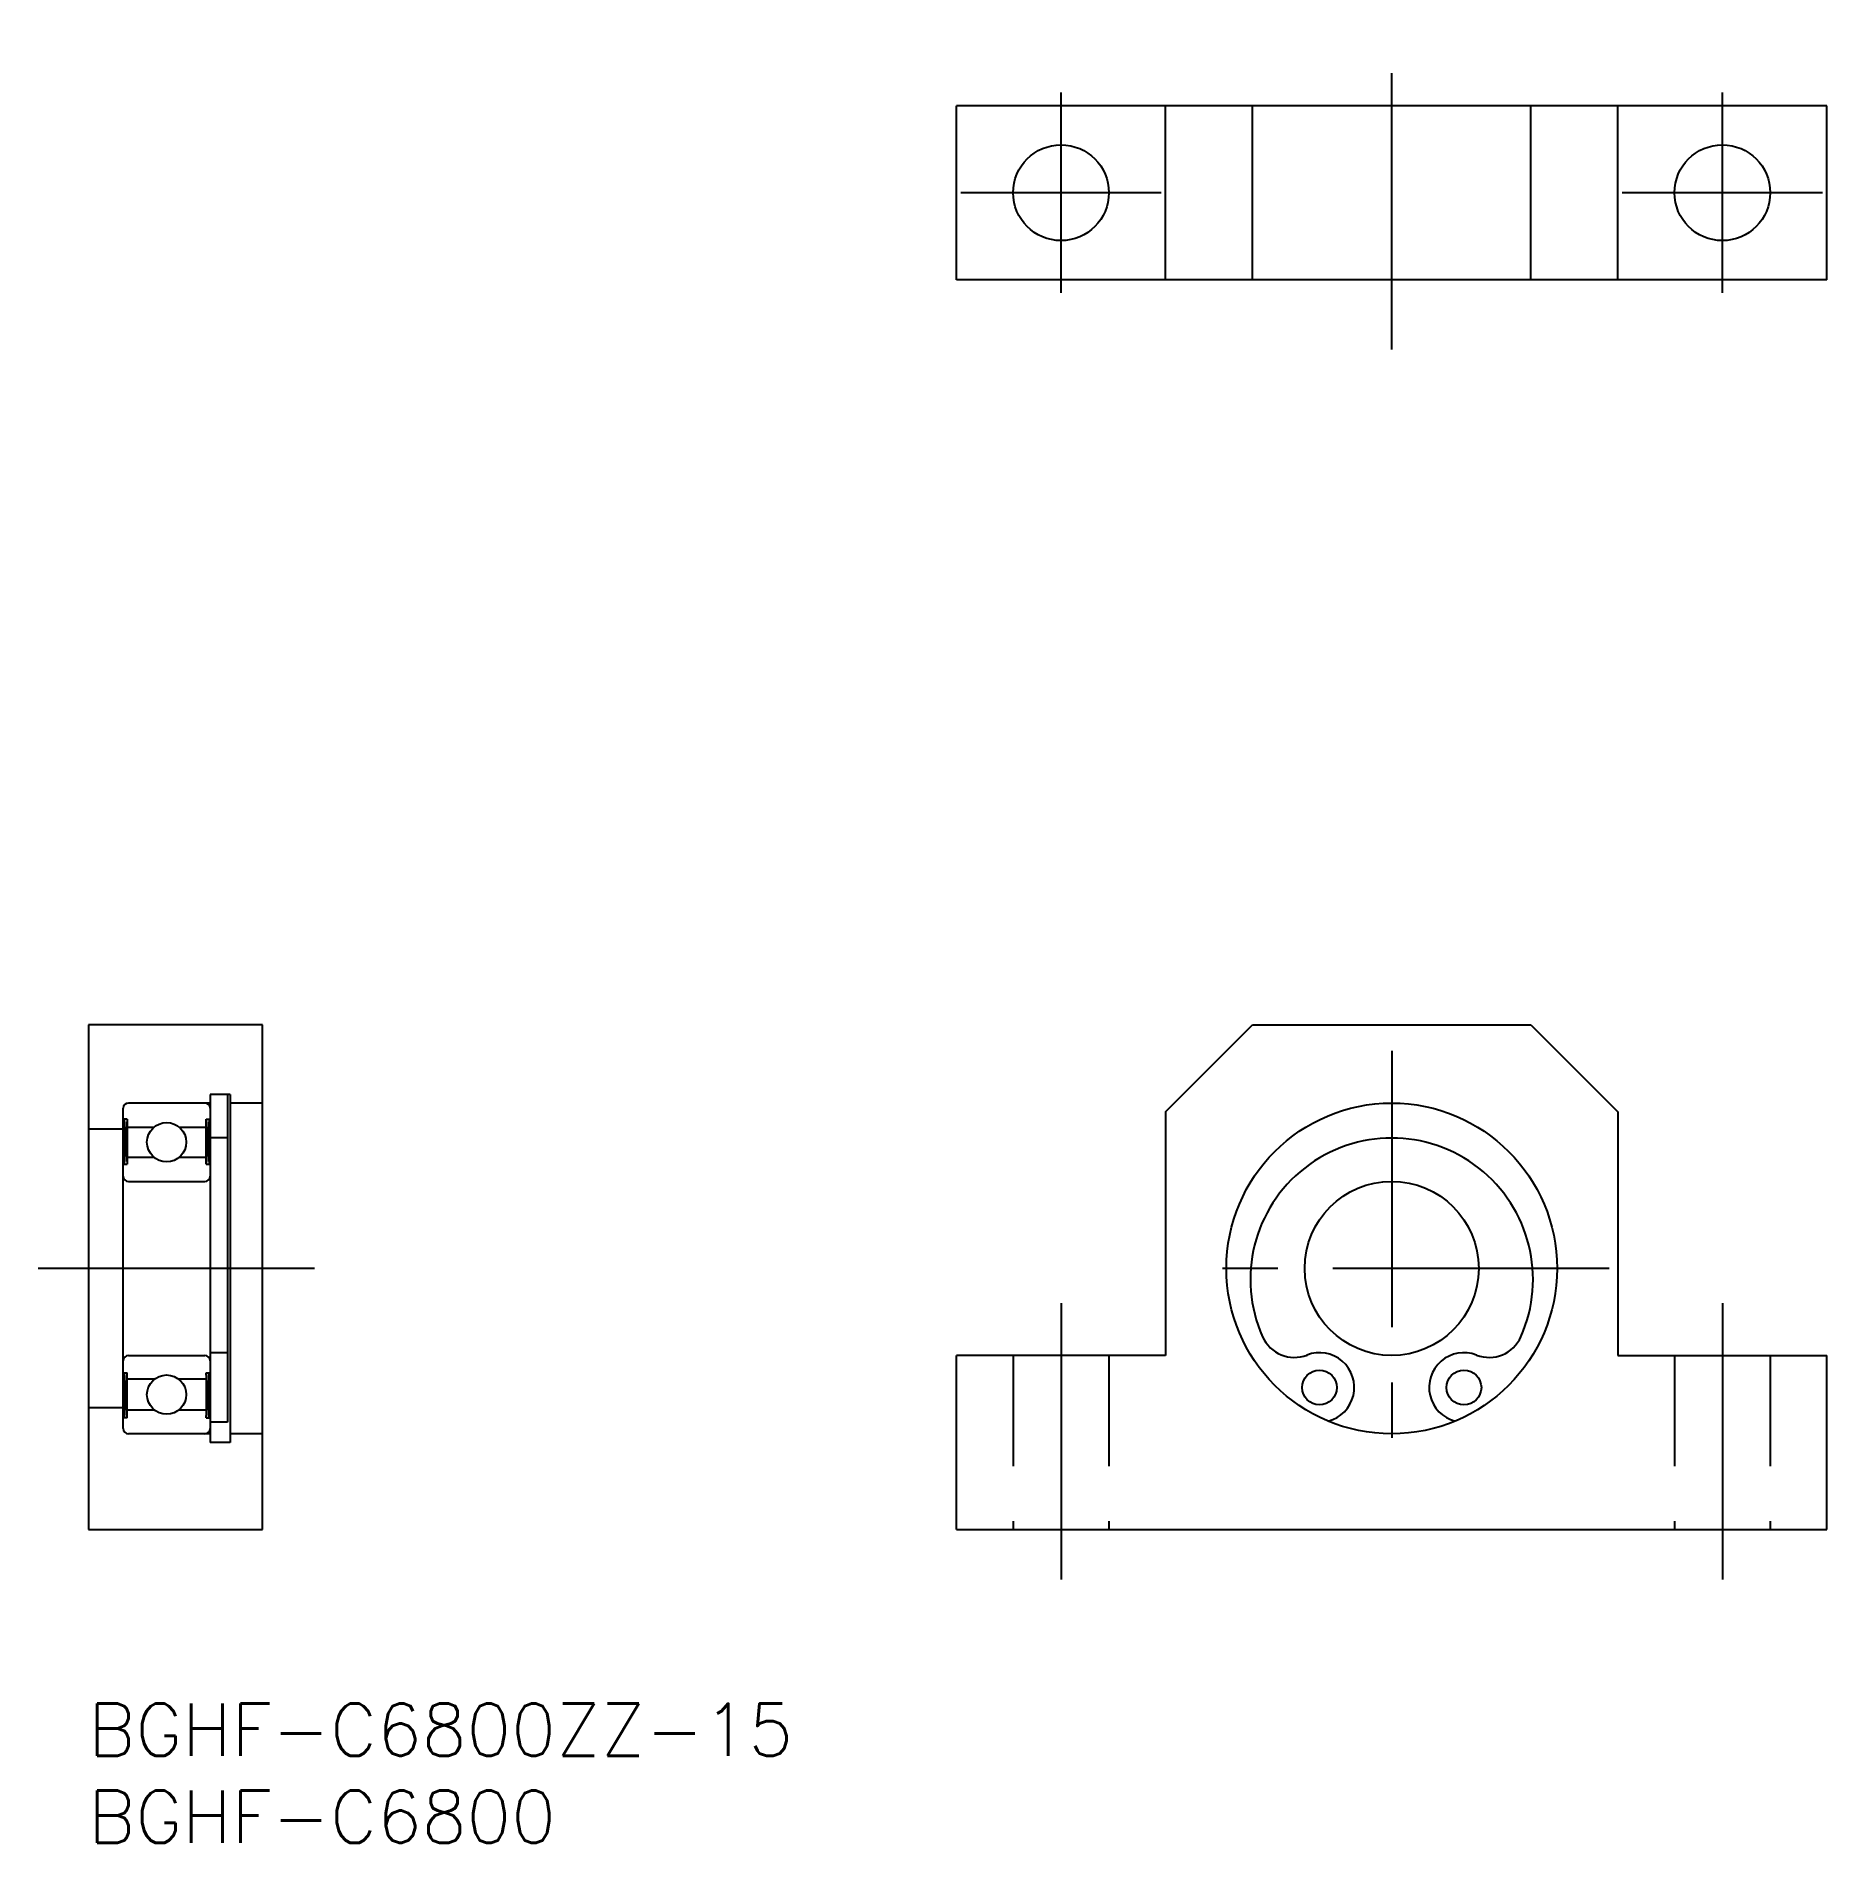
# Model space of a CAD drawing. Extents: x -3 to 100, y -8 to 96.
import ezdxf

# ---------------------------------------------------------------- set-up
doc = ezdxf.new("R2010")
doc.units = 0
doc.header["$LTSCALE"] = 0.5
doc.linetypes.add('CENTER', pattern=[50.8, 31.75, -6.35, 6.35, -6.35])
doc.linetypes.add('DASHED', pattern=[19.05, 12.7, -6.35])
for name, color, linetype in [('MSM_CENTER', 1, 'CENTER'), ('MSM_CONTINUOUS', 7, 'CONTINUOUS'), ('MSM_DASHED', 4, 'DASHED'), ('MSM_NARROW', 5, 'CONTINUOUS'), ('MSM_PART_NUMBER', 7, 'CONTINUOUS')]:
    doc.layers.add(name, color=color, linetype=linetype)
doc.styles.get("Standard").update_dxf_attribs({"font": 'txt.shx', "height": 3, "bigfont": 'bigfont.shx'})

msp = doc.modelspace()

# ---------------------------------------------------------------- linework, layer by layer
at = {"layer": 'MSM_CENTER'}
for p, q in [((74.89, 77.8), (74.89, 95.8)), ((55.89, 81.05), (55.89, 92.55)), ((93.89, 81.05), (93.89, 92.55)), ((61.64, 86.8), (50.14, 86.8)), ((99.64, 86.8), (88.14, 86.8)), ((74.89, 37.5), (74.89, 12.5)), ((13, 25), (-3, 25)), ((87.39, 25), (62.39, 25)), ((55.89, 23), (55.89, 7)), ((93.89, 23), (93.89, 7))]:
    msp.add_line(p, q, dxfattribs=at)
at = {"layer": 'MSM_CONTINUOUS'}
for p, q in [((49.89, 81.8), (49.89, 91.8)), ((99.89, 91.8), (49.89, 91.8)), ((61.89, 81.8), (61.89, 91.8)), ((66.89, 81.8), (66.89, 91.8)), ((82.89, 81.8), (82.89, 91.8)), ((87.89, 81.8), (87.89, 91.8)), ((99.89, 81.8), (99.89, 91.8)), ((99.89, 81.8), (49.89, 81.8)), ((0, 39), (0, 10)), ((10, 39), (0, 39)), ((10, 10), (10, 39)), ((61.89, 34), (66.89, 39)), ((66.89, 39), (82.89, 39)), ((82.89, 39), (87.89, 34)), ((7, 34.5), (2.3, 34.5)), ((8.15, 35, 0.5), (7, 35, 0.5)), ((7, 35), (7, 15)), ((8, 35), (8, 16.16)), ((8.15, 35), (8.15, 15)), ((10, 34.5, 0.5), (8.15, 34.5, 0.5)), ((2, 15.8), (2, 34.2)), ((2.23, 33.57), (2, 33.57)), ((2.06, 31), (2.06, 33.57)), ((2.23, 33.57), (2.23, 31)), ((6.77, 33.57), (7, 33.57)), ((6.77, 31), (6.77, 33.57)), ((6.94, 33.57), (6.94, 31)), ((61.89, 34), (61.89, 20)), ((87.89, 34), (87.89, 20)), ((2, 33), (0, 33)), ((2.23, 33.12), (3.79, 33.12)), ((5.21, 33.12), (6.77, 33.12)), ((8, 32.5, 0.5), (7, 32.5, 0.5)), ((3.8, 31.37), (2.23, 31.37)), ((6.77, 31.37), (5.2, 31.37)), ((2, 31), (2.23, 31)), ((6.77, 31), (7, 31)), ((2.3, 30), (6.7, 30)), ((2.3, 20), (6.7, 20)), ((8, 20.16, 0.5), (7, 20.16, 0.5)), ((49.89, 10), (49.89, 20)), ((61.89, 20), (49.89, 20)), ((87.89, 20), (99.89, 20)), ((99.89, 10), (99.89, 20)), ((2, 19), (2.23, 19)), ((2.06, 19), (2.06, 16.42)), ((2.23, 16.42), (2.23, 19)), ((6.77, 19), (6.77, 16.42)), ((6.77, 19), (7, 19)), ((6.94, 16.42), (6.94, 19)), ((3.8, 18.63), (2.23, 18.63)), ((6.77, 18.63), (5.2, 18.63)), ((2, 17), (0, 17)), ((2.23, 16.88), (3.79, 16.88)), ((5.21, 16.88), (6.77, 16.88)), ((2.23, 16.42), (2, 16.42)), ((6.77, 16.42), (7, 16.42)), ((8, 16.16, 0.5), (7, 16.16, 0.5)), ((7, 15.5), (2.3, 15.5)), ((8.15, 15, 0.5), (7, 15, 0.5)), ((10, 15.5, 0.5), (8.15, 15.5, 0.5)), ((0, 10), (10, 10)), ((49.89, 10), (99.89, 10))]:
    msp.add_line(p, q, dxfattribs=at)
for centre, radius in [((55.89, 86.8), 2.75), ((93.89, 86.8), 2.75), ((74.89, 25), 9.5), ((4.5, 32.25), 1.13), ((74.89, 25), 5), ((4.5, 17.75), 1.13), ((70.74, 18.16), 1), ((79.04, 18.16), 1)]:
    msp.add_circle(centre, radius, dxfattribs=at)
for centre, radius, start, end in [((2.3, 34.2), 0.3, 90, 180), ((6.7, 34.2), 0.3, 0, 90), ((74.89, 24.37), 8.12, 336.0572, 203.9428), ((2.3, 30.3), 0.3, 180, 270), ((6.7, 30.3), 0.3, 270, 0), ((69.3, 21.89), 2, 203.9428, 291.2223), ((80.49, 21.89), 2, 248.7777, 336.0572), ((2.3, 19.7), 0.3, 90, 180), ((6.7, 19.7), 0.3, 0, 90), ((70.74, 18.16), 2, 284.6994, 111.2223), ((79.04, 18.16), 2, 68.7777, 255.3006), ((2.3, 15.8), 0.3, 180, 270), ((6.7, 15.8), 0.3, 270, 0)]:
    msp.add_arc(centre, radius, start, end, dxfattribs=at)
at = {"layer": 'MSM_DASHED'}
for p, q in [((53.14, 20), (53.14, 10)), ((58.64, 20), (58.64, 10)), ((91.14, 20), (91.14, 10)), ((96.64, 20), (96.64, 10))]:
    msp.add_line(p, q, dxfattribs=at)
at = {"layer": 'MSM_NARROW'}
for p, q in [((2.06, 33.57), (2.23, 31)), ((2.23, 33.57), (2.06, 31)), ((6.77, 33.57), (6.94, 31)), ((6.94, 33.57), (6.77, 31)), ((2.06, 16.42), (2.23, 19)), ((2.23, 16.42), (2.06, 19)), ((6.77, 16.42), (6.94, 19)), ((6.94, 16.42), (6.77, 19))]:
    msp.add_line(p, q, dxfattribs=at)

# ---------------------------------------------------------------- texts
at = {"layer": 'MSM_PART_NUMBER'}
for s, p in [('BGHF-C6800ZZ-15', (0, -3)), ('BGHF-C6800', (0, -8))]:
    msp.add_text(s, height=3, dxfattribs=at).set_placement(p)

doc.saveas('drawing.dxf')
